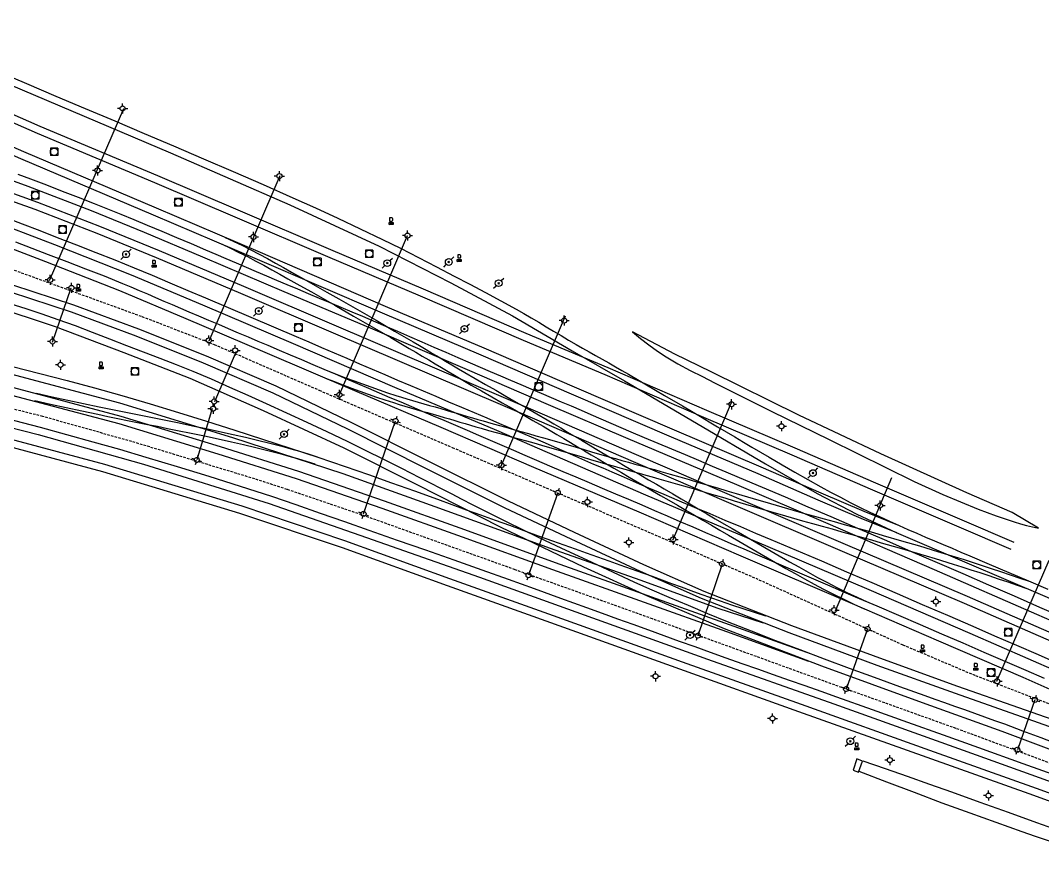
# Model space of a CAD drawing. Header units: millimetres. Extents: x 185000 to 186000, y 127999 to 129000.
# Drawn here: x 185613.8 to 185816.1, y 128711.6 to 128880.3 of the extents above; entities that cross this region are included whole.
import ezdxf

# ---------------------------------------------------------------- set-up
doc = ezdxf.new("R2010")
doc.units = ezdxf.units.MM
doc.linetypes.add('DASHED', pattern=[0.75, 0.5, -0.25])
doc.layers.get('0').update_dxf_attribs({"linetype": 'CONTINUOUS'})
for name, color, linetype in [('W0105', 7, 'CONTINUOUS'), ('W0112', 1, 'DASHED'), ('W0211', 2, 'CONTINUOUS'), ('W0214', 2, 'CONTINUOUS'), ('W0420', 7, 'CONTINUOUS'), ('W0438', 7, 'CONTINUOUS'), ('W0473', 7, 'CONTINUOUS'), ('W0610', 7, 'CONTINUOUS'), ('W0611', 7, 'CONTINUOUS'), ('W0700', 7, 'CONTINUOUS')]:
    doc.layers.add(name, color=color, linetype=linetype)

# ---------------------------------------------------------------- blocks, each defined once
blk = doc.blocks.new('T420')
for p, q in [((0.75, 0.75), (-0.75, 0.75)), ((-0.75, 0.75), (-0.75, -0.75)), ((0.75, 0.75), (0.75, -0.75)), ((0.75, -0.75), (-0.75, -0.75))]:
    blk.add_line(p, q)
blk.add_ellipse((0, 0), major_axis=(-0.53, 0.53), ratio=1, start_param=3.926991, end_param=10.210176)
blk = doc.blocks.new('T610')
for p, q in [((-0.500001, 0), (-1.000002, 0)), ((0, 0.500001), (0, 1.000002)), ((0.500001, 0), (1.000002, 0)), ((0, -0.500001), (0, -1.000002))]:
    blk.add_line(p, q)
blk.add_ellipse((0, 0), major_axis=(-0.353554, 0.353554), ratio=1, start_param=3.926990817, end_param=10.2101761242)
blk = doc.blocks.new('T473')
for p, q in [((-0.166667, 0.166667), (0.166667, -0.166667)), ((-0.166667, -0.166667), (0.166667, 0.166667)), ((0.500001, 0.500001), (1.000002, 1.000002)), ((-1.000002, -1.000002), (-0.500001, -0.500001))]:
    blk.add_line(p, q)
blk.add_ellipse((0, 0), major_axis=(0.471405, 0.471405), ratio=1, start_param=5.4977871438, end_param=11.780972451)
blk = doc.blocks.new('T438')
for p, q in [((-0.4, 0.2), (0.4, 0.2)), ((-0.4, -0.2), (-0.4, 0.2)), ((0.15, 1.1), (-0.3, 1.1)), ((-0.3, 1.1), (-0.3, 0.5)), ((-0.3, 0.5), (0.15, 0.5)), ((0.3, 0.65), (0.3, 0.95)), ((0.4, 0.2), (0.4, -0.2))]:
    blk.add_line(p, q)
at = {"flags": 128}
for points in [[(-0.4, -0.2), (0.4, 0.2)], [(0.4, -0.2), (-0.4, -0.2)]]:
    blk.add_lwpolyline(points, dxfattribs=at)
for centre, major_axis, start_param, end_param in [((0.15, 0.95), (0.106, -0.106), 0.785398, 2.356194), ((0.15, 0.65), (0.106, 0.106), 3.926991, 5.497787)]:
    blk.add_ellipse(centre, major_axis=major_axis, ratio=1, start_param=start_param, end_param=end_param)
blk = doc.blocks.new('croix')
for p, q in [((-3, 0), (3, 0)), ((0, -3), (0, 3))]:
    blk.add_line(p, q)
blk = doc.blocks.new('T818')
at = {"color": 16, "linetype": 'Continuous', "xscale": 0.0001666666666666667, "yscale": 0.0001666666666666667}
blk.add_blockref('croix', (0, 0), dxfattribs=at)

msp = doc.modelspace()

# ---------------------------------------------------------------- linework, layer by layer
at = {"layer": 'W0105'}
msp.add_lwpolyline([(185779.38, 128734.12), (185778.59, 128731.92), (185779.68, 128731.52), (185780.48, 128733.72)], close=True, dxfattribs=at)
at = {"layer": 'W0112'}
for points in [[(185591.05, 128836.98), (185611.86, 128831.16), (185637.85, 128821.73), (185652.12, 128816.21), (185672.92, 128807.13), (185699.26, 128795.79), (185724.9, 128784.77), (185759.96, 128769.62), (185788.44, 128756.73), (185802.83, 128750.64), (185817.42, 128745.07), (185823.29, 128741.96)], [(185822.11, 128731.63), (185798.98, 128740.16), (185772.15, 128749.79), (185738.93, 128761.85), (185711.72, 128771.59), (185681.34, 128782.46), (185666.58, 128787.48), (185660.19, 128789.57), (185635.85, 128796.96), (185618.24, 128801.93), (185603.41, 128805.63), (185581.82, 128810.84), (185567.55, 128813.69)]]:
    msp.add_lwpolyline(points, dxfattribs=at)
at = {"layer": 'W0211'}
for points in [[(185734.94, 128818.71), (185736.54, 128817.38), (185738.19, 128816.11), (185739.88, 128814.89), (185741.62, 128813.74), (185743.95, 128812.35), (185746.35, 128811.06), (185748.77, 128809.83), (185751.18, 128808.6), (185756.83, 128805.74), (185762.5, 128802.94), (185768.19, 128800.17), (185773.88, 128797.4), (185779.47, 128794.62), (185785.06, 128791.81), (185790.68, 128789.06), (185796.37, 128786.48), (185799.86, 128785), (185803.38, 128783.6), (185806.93, 128782.28), (185810.52, 128781.07), (185811.71, 128780.7), (185812.91, 128780.37), (185814.11, 128780.07), (185815.33, 128779.81)], [(185836.04, 128713.87), (185832.17, 128715.27), (185828.3, 128716.68), (185824.43, 128718.08), (185820.56, 128719.48), (185814.96, 128721.5), (185809.36, 128723.52), (185803.75, 128725.53), (185798.14, 128727.54), (185793.77, 128729.08), (185789.39, 128730.62), (185785.01, 128732.16), (185780.63, 128733.68)]]:
    msp.add_lwpolyline(points, dxfattribs=at)
at = {"layer": 'W0214'}
for points in [[(185815.33, 128779.81), (185810.07, 128782.91), (185801.12, 128786.8), (185784.13, 128794.54), (185767.89, 128802.16), (185750.53, 128810.79), (185743.35, 128814.26), (185734.94, 128818.71)], [(185779.74, 128731.69), (185785.22, 128729.59), (185790.7, 128727.52), (185796.2, 128725.47), (185801.7, 128723.45), (185804.28, 128722.52), (185806.86, 128721.6), (185809.45, 128720.68), (185812.03, 128719.78), (185814.62, 128718.87), (185817.2, 128717.96), (185819.79, 128717.05), (185822.37, 128716.13), (185825.44, 128715.02), (185828.52, 128713.9), (185831.59, 128712.77), (185834.65, 128711.63)]]:
    msp.add_lwpolyline(points, dxfattribs=at)
at = {"layer": 'W0611'}
for points in [[(185619.53, 128828.88), (185634.26, 128862.9)], [(185665.12, 128849.57), (185651.06, 128816.84)], [(185676.79, 128805.95), (185690.41, 128837.79)], [(185620.13, 128816.66), (185623.83, 128827.39)], [(185721.6, 128821.82), (185708.85, 128791.87)], [(185656.53, 128814.82), (185652.2, 128804.85)], [(185651.73, 128803.5), (185648.7, 128793.33)], [(185742.93, 128777.43), (185754.54, 128804.68)], [(185681.72, 128782.64), (185688.04, 128801.04)], [(185786.22, 128789.8), (185775.06, 128763.4)], [(185720.16, 128786.81), (185714.37, 128770.49)], [(185817.34, 128773.41), (185806.99, 128749.47)], [(185752.66, 128772.72), (185747.87, 128758.53)], [(185781.47, 128759.86), (185777.22, 128747.97)], [(185814.6, 128745.82), (185811.12, 128735.93)]]:
    msp.add_lwpolyline(points, dxfattribs=at)
at = {"layer": 'W0700'}
for points in [[(185582.31, 128880.34), (185596.99, 128873.89), (185643.48, 128854.12), (185667.11, 128843.86), (185684.81, 128835.65), (185698.98, 128828.41), (185711.19, 128821.84), (185723.02, 128814.91), (185733.39, 128808.99), (185747.64, 128800.61), (185761.24, 128792.57), (185771.48, 128786.69), (185779.36, 128782.58), (185787.11, 128778.98), (185801.12, 128772.97), (185816.55, 128766.35), (185830.57, 128760.18), (185837.74, 128757.01)], [(185609.19, 128870.29), (185615.01, 128867.83), (185620.82, 128865.37), (185626.64, 128862.92), (185632.46, 128860.45), (185638.27, 128857.98), (185644.07, 128855.5), (185650, 128852.96), (185655.92, 128850.41), (185661.83, 128847.84), (185667.72, 128845.22), (185672.18, 128843.21), (185676.63, 128841.18), (185681.06, 128839.11), (185685.47, 128836.99), (185689.05, 128835.23), (185692.6, 128833.42), (185696.14, 128831.58), (185699.68, 128829.74), (185702.75, 128828.12), (185705.82, 128826.49), (185708.88, 128824.83), (185711.93, 128823.15), (185713.42, 128822.3), (185714.9, 128821.44), (185716.38, 128820.57), (185717.86, 128819.7), (185719.33, 128818.82), (185720.81, 128817.94), (185722.28, 128817.07), (185723.77, 128816.21), (185725.06, 128815.47), (185726.36, 128814.73), (185727.65, 128813.99), (185728.95, 128813.25), (185730.25, 128812.52), (185731.55, 128811.78), (185732.85, 128811.04), (185734.14, 128810.29), (185737.71, 128808.21), (185741.28, 128806.11), (185744.84, 128804.01), (185748.4, 128801.9), (185750.1, 128800.9), (185751.8, 128799.89), (185753.5, 128798.88), (185755.19, 128797.88), (185756.89, 128796.87), (185758.59, 128795.86), (185760.3, 128794.86), (185762, 128793.87), (185764.54, 128792.38), (185767.08, 128790.9), (185769.64, 128789.44), (185772.21, 128788.01), (185774.14, 128786.96), (185776.09, 128785.93), (185778.05, 128784.91), (185780.02, 128783.93), (185781.93, 128783), (185783.86, 128782.1), (185785.79, 128781.22), (185787.72, 128780.34), (185789.46, 128779.57), (185791.21, 128778.81), (185792.96, 128778.06), (185794.71, 128777.32), (185796.46, 128776.58), (185798.21, 128775.84), (185799.96, 128775.09), (185801.71, 128774.35), (185805.57, 128772.69), (185809.44, 128771.04), (185813.3, 128769.39), (185817.15, 128767.72)], [(185595.88, 128868.96), (185617.67, 128859.43), (185640.95, 128849.62), (185657.29, 128842.66), (185675.19, 128834.98), (185693.48, 128827.18), (185713.86, 128818.4), (185730.07, 128811.64), (185749.62, 128803.17), (185767.05, 128795.71), (185783.01, 128788.77), (185800.1, 128781.49), (185810.42, 128777.02)], [(185595.29, 128867.58), (185617.08, 128858.05), (185640.36, 128848.24), (185656.7, 128841.28), (185674.6, 128833.6), (185692.89, 128825.8), (185713.28, 128817.02), (185729.48, 128810.26), (185749.02, 128801.8), (185766.45, 128794.33), (185782.42, 128787.39), (185799.51, 128780.11), (185809.82, 128775.65)], [(185591.5, 128864.34), (185614.4, 128854.4), (185640.66, 128843.24), (185660.78, 128834.63), (185686, 128823.8), (185705.52, 128815.49), (185723.4, 128807.81), (185743.22, 128799.29), (185760.36, 128791.99), (185772.25, 128786.82), (185780.71, 128783.17), (185787.75, 128780.33)], [(185590.9, 128862.97), (185613.81, 128853.02), (185640.08, 128841.86), (185660.19, 128833.25), (185685.41, 128822.42), (185704.93, 128814.11), (185722.8, 128806.43), (185742.63, 128797.91), (185759.77, 128790.61), (185771.65, 128785.45), (185780.13, 128781.79), (185787.2, 128778.94)], [(185593.58, 128855.07), (185605.26, 128851.18), (185615.26, 128847.55), (185627.82, 128842.73), (185638.32, 128838.44), (185649.86, 128833.53), (185665.91, 128826.7), (185683.05, 128819.48), (185702.19, 128811.2), (185718.27, 128804.33), (185734.01, 128797.54), (185755.5, 128788.47), (185773.62, 128780.73), (185794.67, 128771.63), (185814.92, 128762.82), (185824, 128758.85), (185834.6, 128754.03)], [(185595.62, 128850.31), (185604.93, 128847.16), (185616.66, 128842.96), (185628.93, 128838.22), (185640.67, 128833.43), (185657.34, 128826.32), (185675.68, 128818.5), (185694.69, 128810.36), (185716.44, 128801.07), (185735.1, 128792.99), (185754.88, 128784.48), (185775.99, 128775.48), (185800.61, 128764.96), (185818.87, 128757.01), (185830.95, 128751.69), (185840.86, 128747.07)], [(185596.09, 128851.73), (185605.42, 128848.57), (185617.18, 128844.37), (185629.48, 128839.62), (185641.24, 128834.81), (185657.93, 128827.7), (185676.27, 128819.88), (185695.28, 128811.73), (185717.04, 128802.45), (185735.69, 128794.37), (185755.47, 128785.86), (185776.58, 128776.85), (185801.21, 128766.34), (185819.47, 128758.38), (185831.57, 128753.06), (185841.51, 128748.41)], [(185613.29, 128849.88), (185615.79, 128848.95), (185618.94, 128847.77), (185622.09, 128846.57), (185625.23, 128845.35), (185628.37, 128844.12), (185631.01, 128843.07), (185633.64, 128842), (185636.27, 128840.91), (185638.89, 128839.82), (185641.79, 128838.61), (185644.68, 128837.38), (185647.56, 128836.15), (185650.45, 128834.91), (185652.46, 128834.06), (185654.46, 128833.21), (185656.47, 128832.35), (185658.47, 128831.5), (185660.48, 128830.64), (185662.49, 128829.79), (185664.49, 128828.94), (185666.5, 128828.09), (185668.64, 128827.18), (185670.78, 128826.28), (185672.93, 128825.38), (185675.07, 128824.48), (185677.22, 128823.57), (185679.36, 128822.67), (185681.5, 128821.77), (185683.64, 128820.85), (185686.04, 128819.83), (185688.43, 128818.8), (185690.82, 128817.76), (185693.22, 128816.72), (185695.61, 128815.68), (185698, 128814.65), (185700.39, 128813.61), (185702.79, 128812.58), (185704.79, 128811.72), (185706.8, 128810.86), (185708.81, 128810), (185710.82, 128809.14), (185712.83, 128808.29), (185714.84, 128807.43), (185716.85, 128806.57), (185718.86, 128805.71), (185720.83, 128804.86), (185722.79, 128804.01), (185724.76, 128803.16), (185726.73, 128802.31), (185728.69, 128801.45), (185730.66, 128800.61), (185732.63, 128799.76), (185734.6, 128798.92), (185737.28, 128797.77), (185739.97, 128796.64), (185742.65, 128795.51), (185745.34, 128794.38), (185748.03, 128793.25), (185750.72, 128792.12), (185753.4, 128790.99), (185756.09, 128789.85), (185760.62, 128787.92), (185765.15, 128785.99), (185769.68, 128784.05), (185774.21, 128782.11), (185779.48, 128779.84), (185784.74, 128777.56), (185790, 128775.29), (185795.26, 128773.01), (185800.33, 128770.81), (185805.39, 128768.61), (185810.46, 128766.41), (185815.52, 128764.2), (185817.79, 128763.21)], [(185594.82, 128845.33), (185606.68, 128841.29), (185620.54, 128835.99), (185635.72, 128830), (185649.84, 128824.02), (185667.78, 128816.38), (185687.87, 128807.75), (185708.03, 128799.19), (185723.04, 128792.71), (185737.5, 128786.43), (185761.76, 128776.2), (185781.7, 128767.65), (185801.71, 128759.02), (185818.92, 128751.51), (185833.8, 128744.74)], [(185595.27, 128841.34), (185605.83, 128837.54), (185618.78, 128832.63), (185633.43, 128826.88), (185646.52, 128821.3), (185662.18, 128814.64), (185679.94, 128807.07), (185697.01, 128799.79), (185715.35, 128791.9), (185736.18, 128783.04), (185756.36, 128774.32), (185778.43, 128764.87), (185795.53, 128757.51), (185812.22, 128750.31), (185826.46, 128743.98), (185835.26, 128739.91)], [(185610.68, 128841.41), (185614.15, 128840.08), (185617.62, 128838.74), (185621.09, 128837.39), (185624.9, 128835.91), (185628.7, 128834.42), (185632.5, 128832.92), (185636.29, 128831.39), (185639.84, 128829.92), (185643.37, 128828.42), (185646.9, 128826.9), (185650.43, 128825.4), (185654.91, 128823.49), (185659.4, 128821.59), (185663.89, 128819.68), (185668.37, 128817.76), (185670.88, 128816.69), (185673.39, 128815.61), (185675.91, 128814.53), (185678.42, 128813.45), (185680.93, 128812.37), (185683.44, 128811.29), (185685.95, 128810.21), (185688.46, 128809.13), (185690.98, 128808.06), (185693.5, 128806.99), (185696.02, 128805.92), (185698.54, 128804.85), (185701.07, 128803.78), (185703.59, 128802.72), (185706.11, 128801.64), (185708.62, 128800.57), (185712.38, 128798.96), (185716.13, 128797.34), (185719.89, 128795.72), (185723.64, 128794.09), (185725.45, 128793.31), (185727.25, 128792.52), (185729.06, 128791.73), (185730.86, 128790.94), (185732.67, 128790.15), (185734.47, 128789.37), (185736.28, 128788.59), (185738.09, 128787.81), (185741.12, 128786.52), (185744.15, 128785.23), (185747.18, 128783.96), (185750.22, 128782.69), (185753.25, 128781.41), (185756.29, 128780.14), (185759.32, 128778.86), (185762.35, 128777.58), (185767.34, 128775.45), (185772.33, 128773.32), (185777.31, 128771.17), (185782.29, 128769.03), (185787.3, 128766.88), (185792.3, 128764.72), (185797.31, 128762.56), (185802.3, 128760.4), (185806.61, 128758.53), (185810.92, 128756.66), (185815.23, 128754.78), (185819.53, 128752.88)], [(185612.84, 128836.51), (185616.08, 128835.28), (185619.32, 128834.03), (185623, 128832.62), (185626.67, 128831.19), (185630.34, 128829.75), (185633.99, 128828.27), (185635.64, 128827.59), (185637.29, 128826.9), (185638.93, 128826.2), (185640.56, 128825.5), (185642.2, 128824.79), (185643.84, 128824.08), (185645.47, 128823.38), (185647.11, 128822.68), (185649.07, 128821.85), (185651.03, 128821.01), (185652.98, 128820.18), (185654.94, 128819.35), (185656.9, 128818.52), (185658.85, 128817.68), (185660.81, 128816.85), (185662.76, 128816.02), (185664.99, 128815.07), (185667.21, 128814.13), (185669.43, 128813.18), (185671.65, 128812.23), (185673.87, 128811.29), (185676.09, 128810.34), (185678.31, 128809.39), (185680.53, 128808.45), (185682.66, 128807.54), (185684.8, 128806.63), (185686.93, 128805.72), (185689.07, 128804.81), (185691.2, 128803.9), (185693.34, 128802.99), (185695.47, 128802.08), (185697.6, 128801.17), (185699.9, 128800.19), (185702.19, 128799.2), (185704.48, 128798.21), (185706.77, 128797.23), (185709.06, 128796.24), (185711.36, 128795.25), (185713.65, 128794.26), (185715.94, 128793.28), (185718.54, 128792.17), (185721.15, 128791.06), (185723.75, 128789.96), (185726.36, 128788.85), (185728.96, 128787.75), (185731.56, 128786.64), (185734.17, 128785.53), (185736.77, 128784.42), (185739.29, 128783.34), (185741.82, 128782.25), (185744.34, 128781.16), (185746.86, 128780.06), (185749.38, 128778.97), (185751.91, 128777.88), (185754.43, 128776.79), (185756.95, 128775.7), (185759.71, 128774.52), (185762.47, 128773.33), (185765.23, 128772.15), (185767.99, 128770.97), (185770.75, 128769.79), (185773.51, 128768.61), (185776.26, 128767.43), (185779.02, 128766.25), (185783.3, 128764.41), (185787.57, 128762.57), (185791.85, 128760.73), (185796.12, 128758.88), (185800.3, 128757.09), (185804.48, 128755.3), (185808.66, 128753.5), (185812.83, 128751.69), (185816.4, 128750.12)], [(185653.7, 128836.03), (185655.38, 128835.23), (185657.05, 128834.41), (185658.71, 128833.57), (185660.37, 128832.71), (185661.97, 128831.86), (185663.56, 128830.97), (185665.15, 128830.08), (185666.73, 128829.19), (185669.07, 128827.89), (185671.4, 128826.58), (185673.73, 128825.26), (185676.06, 128823.94), (185679.75, 128821.82), (185683.43, 128819.7), (185687.1, 128817.56), (185690.77, 128815.41), (185692.06, 128814.66), (185693.34, 128813.9), (185694.62, 128813.14), (185695.89, 128812.37), (185697.17, 128811.61), (185698.45, 128810.85), (185699.73, 128810.09), (185701.02, 128809.34), (185703.04, 128808.16), (185705.07, 128806.99), (185707.11, 128805.82), (185709.14, 128804.66), (185711.18, 128803.49), (185713.21, 128802.33), (185715.24, 128801.16), (185717.27, 128799.98), (185718.63, 128799.18), (185719.99, 128798.37), (185721.35, 128797.56), (185722.7, 128796.75), (185724.06, 128795.94), (185725.42, 128795.13), (185726.77, 128794.32), (185728.14, 128793.52), (185729.67, 128792.61), (185731.22, 128791.71), (185732.76, 128790.81), (185734.3, 128789.91), (185735.84, 128789.01), (185737.39, 128788.11), (185738.93, 128787.21), (185740.47, 128786.31), (185742.15, 128785.33), (185743.83, 128784.34), (185745.51, 128783.35), (185747.19, 128782.36), (185748.87, 128781.37), (185750.55, 128780.39), (185752.24, 128779.4), (185753.92, 128778.42), (185756.76, 128776.77), (185759.6, 128775.12), (185762.44, 128773.48), (185765.3, 128771.86), (185767.15, 128770.82), (185769, 128769.78), (185770.87, 128768.76), (185772.75, 128767.76), (185774.74, 128766.75), (185776.75, 128765.76), (185778.76, 128764.79), (185780.79, 128763.85)], [(185654.34, 128837.39), (185656.03, 128836.58), (185657.72, 128835.75), (185659.4, 128834.91), (185661.06, 128834.04), (185662.68, 128833.18), (185664.27, 128832.29), (185665.87, 128831.4), (185667.46, 128830.5), (185669.8, 128829.19), (185672.14, 128827.88), (185674.47, 128826.57), (185676.8, 128825.24), (185680.49, 128823.12), (185684.18, 128820.99), (185687.86, 128818.85), (185691.53, 128816.71), (185692.81, 128815.95), (185694.09, 128815.19), (185695.37, 128814.43), (185696.65, 128813.67), (185697.93, 128812.9), (185699.21, 128812.14), (185700.49, 128811.39), (185701.77, 128810.63), (185703.8, 128809.45), (185705.83, 128808.28), (185707.87, 128807.12), (185709.9, 128805.95), (185711.94, 128804.79), (185713.97, 128803.62), (185716, 128802.45), (185718.03, 128801.27), (185719.39, 128800.47), (185720.75, 128799.66), (185722.11, 128798.85), (185723.46, 128798.04), (185724.82, 128797.23), (185726.18, 128796.42), (185727.54, 128795.61), (185728.9, 128794.81), (185730.44, 128793.9), (185731.98, 128793), (185733.52, 128792.1), (185735.06, 128791.2), (185736.6, 128790.3), (185738.14, 128789.41), (185739.69, 128788.51), (185741.23, 128787.61), (185742.91, 128786.62), (185744.59, 128785.63), (185746.27, 128784.65), (185747.95, 128783.66), (185749.63, 128782.67), (185751.31, 128781.68), (185752.99, 128780.7), (185754.67, 128779.72), (185757.51, 128778.07), (185760.34, 128776.42), (185763.18, 128774.79), (185766.03, 128773.17), (185767.87, 128772.13), (185769.72, 128771.1), (185771.57, 128770.08), (185773.44, 128769.1), (185775.41, 128768.09), (185777.4, 128767.11), (185779.4, 128766.15), (185781.41, 128765.22)], [(185591.87, 128834.3), (185608.14, 128829.33), (185624.32, 128824.03), (185637.16, 128819.31), (185650.56, 128813.94), (185664.35, 128807.97), (185679.19, 128800.83), (185694.67, 128793.04), (185710.31, 128785.22), (185723.38, 128779.05), (185737.09, 128772.65), (185749.08, 128767.36), (185766.39, 128760.54), (185783.81, 128754.12), (185799.29, 128748.53)], [(185591.45, 128832.86), (185607.69, 128827.9), (185623.82, 128822.62), (185636.62, 128817.91), (185649.98, 128812.55), (185663.73, 128806.61), (185678.53, 128799.49), (185694, 128791.7), (185709.65, 128783.87), (185722.74, 128777.7), (185736.47, 128771.29), (185748.51, 128765.97), (185765.86, 128759.14), (185783.29, 128752.71), (185798.79, 128747.12)], [(185595.08, 128827.98), (185608.1, 128823.92), (185620.67, 128819.74), (185634.27, 128814.6), (185647.31, 128809.53), (185661.83, 128803.13), (185677.79, 128795.71), (185692.1, 128788.51), (185708.87, 128780), (185725.25, 128772.16), (185737.73, 128766.46), (185753.11, 128759.97), (185772.33, 128752.56), (185792.28, 128745.29), (185808.03, 128739.65), (185822.41, 128734.23)], [(185611.72, 128824.32), (185614.88, 128823.29), (185618.03, 128822.24), (185621.17, 128821.15), (185624.6, 128819.91), (185628, 128818.62), (185631.4, 128817.31), (185634.8, 128816), (185638.08, 128814.75), (185641.36, 128813.5), (185644.63, 128812.23), (185647.89, 128810.91), (185651.55, 128809.36), (185655.2, 128807.76), (185658.83, 128806.14), (185662.45, 128804.5), (185666.47, 128802.67), (185670.47, 128800.83), (185674.46, 128798.96), (185678.44, 128797.06), (185682.04, 128795.29), (185685.63, 128793.49), (185689.2, 128791.67), (185692.78, 128789.85), (185694.87, 128788.79), (185696.97, 128787.72), (185699.06, 128786.65), (185701.15, 128785.58), (185703.24, 128784.51), (185705.33, 128783.45), (185707.43, 128782.39), (185709.53, 128781.35), (185713.6, 128779.36), (185717.69, 128777.39), (185721.78, 128775.45), (185725.88, 128773.52), (185728.98, 128772.08), (185732.09, 128770.64), (185735.21, 128769.22), (185738.33, 128767.83), (185742.15, 128766.17), (185745.98, 128764.54), (185749.82, 128762.93), (185753.68, 128761.36), (185758.45, 128759.46), (185763.24, 128757.6), (185768.04, 128755.77), (185772.85, 128753.96), (185777.83, 128752.12), (185782.81, 128750.3), (185787.8, 128748.5), (185792.79, 128746.7), (185794.76, 128745.99), (185796.73, 128745.29), (185798.7, 128744.59), (185800.67, 128743.89), (185802.64, 128743.19), (185804.61, 128742.48), (185806.58, 128741.77), (185808.55, 128741.05), (185812.15, 128739.72), (185815.76, 128738.37), (185819.36, 128737.01)], [(185593.57, 128814.88), (185611.85, 128810.38), (185633.43, 128804.64), (185655.76, 128797.77), (185677.61, 128790.63), (185695.82, 128784.12), (185718.64, 128775.89), (185736.4, 128769.58), (185751.81, 128763.99), (185760.8, 128761.05)], [(185594.38, 128811.98), (185612.43, 128807.64), (185633.7, 128802.01), (185653.32, 128795.99), (185668.83, 128791.1), (185685.79, 128785.22), (185701.72, 128779.53), (185719.62, 128773.05), (185737.78, 128766.58), (185754.05, 128760.75), (185770.29, 128754.91)], [(185612.22, 128811.84), (185617.64, 128810.44), (185623.05, 128809.04), (185628.46, 128807.59), (185633.85, 128806.08), (185639.46, 128804.43), (185645.06, 128802.72), (185650.64, 128800.97), (185656.22, 128799.2), (185661.7, 128797.45), (185667.18, 128795.68), (185672.65, 128793.89), (185678.1, 128792.05), (185682.67, 128790.45), (185687.22, 128788.82), (185691.77, 128787.18), (185696.32, 128785.53), (185699.18, 128784.51), (185702.03, 128783.48), (185704.88, 128782.45), (185707.73, 128781.42), (185710.58, 128780.39), (185713.44, 128779.36), (185716.29, 128778.33), (185719.14, 128777.3), (185721.36, 128776.51), (185723.58, 128775.72), (185725.8, 128774.93), (185728.02, 128774.15), (185730.24, 128773.36), (185732.47, 128772.57), (185734.69, 128771.78), (185736.9, 128770.99), (185738.83, 128770.29), (185740.75, 128769.59), (185742.67, 128768.88), (185744.59, 128768.17), (185746.51, 128767.47), (185748.44, 128766.77), (185750.36, 128766.08), (185752.3, 128765.41), (185754.52, 128764.65), (185756.76, 128763.91), (185759, 128763.19), (185761.24, 128762.49)], [(185594.02, 128810.52), (185612.06, 128806.18), (185633.29, 128800.57), (185652.87, 128794.55), (185668.36, 128789.68), (185685.3, 128783.81), (185701.22, 128778.12), (185719.11, 128771.63), (185737.27, 128765.17), (185753.55, 128759.34), (185769.78, 128753.5)], [(185674.29, 128809.48), (185675.96, 128808.83), (185677.63, 128808.19), (185679.31, 128807.56), (185680.99, 128806.95), (185682.64, 128806.36), (185684.29, 128805.78), (185685.95, 128805.21), (185687.62, 128804.67), (185688.74, 128804.32), (185689.86, 128803.98), (185690.98, 128803.65), (185692.11, 128803.33), (185693.23, 128803.01), (185694.36, 128802.7), (185695.49, 128802.38), (185696.61, 128802.05), (185697.66, 128801.75), (185698.7, 128801.44), (185699.75, 128801.13), (185700.8, 128800.82), (185701.84, 128800.51), (185702.89, 128800.21), (185703.94, 128799.9), (185704.98, 128799.6), (185706.47, 128799.18), (185707.96, 128798.76), (185709.46, 128798.35), (185710.95, 128797.93), (185712.44, 128797.52), (185713.94, 128797.11), (185715.43, 128796.69), (185716.92, 128796.27), (185718.54, 128795.8), (185720.15, 128795.33), (185721.77, 128794.86), (185723.39, 128794.39), (185725, 128793.92), (185726.62, 128793.44), (185728.23, 128792.98), (185729.85, 128792.51), (185731.14, 128792.14), (185732.43, 128791.78), (185733.71, 128791.42), (185735, 128791.06), (185736.29, 128790.7), (185737.58, 128790.34), (185738.86, 128789.98), (185740.15, 128789.61), (185742.02, 128789.07), (185743.88, 128788.53), (185745.74, 128787.98), (185747.61, 128787.44), (185749.47, 128786.89), (185751.33, 128786.34), (185753.19, 128785.79), (185755.06, 128785.25), (185758.44, 128784.26), (185761.83, 128783.27), (185765.22, 128782.28), (185768.61, 128781.3), (185770.55, 128780.75), (185772.5, 128780.21), (185774.45, 128779.66), (185776.4, 128779.12), (185778.34, 128778.58), (185780.29, 128778.04), (185782.23, 128777.49), (185784.18, 128776.93), (185787.74, 128775.9), (185791.3, 128774.86), (185794.85, 128773.8), (185798.4, 128772.71), (185800.16, 128772.16), (185801.93, 128771.59), (185803.69, 128771.02), (185805.45, 128770.44), (185807.33, 128769.81), (185809.22, 128769.17), (185811.1, 128768.53), (185812.98, 128767.88)], [(185674.84, 128810.87), (185676.5, 128810.23), (185678.16, 128809.59), (185679.83, 128808.97), (185681.5, 128808.36), (185683.14, 128807.78), (185684.77, 128807.2), (185686.42, 128806.64), (185688.07, 128806.1), (185689.19, 128805.75), (185690.3, 128805.41), (185691.42, 128805.09), (185692.54, 128804.77), (185693.67, 128804.45), (185694.79, 128804.13), (185695.91, 128803.82), (185697.03, 128803.49), (185698.08, 128803.19), (185699.12, 128802.88), (185700.17, 128802.57), (185701.21, 128802.26), (185702.26, 128801.95), (185703.3, 128801.65), (185704.35, 128801.34), (185705.4, 128801.04), (185706.89, 128800.62), (185708.38, 128800.2), (185709.87, 128799.79), (185711.36, 128799.37), (185712.85, 128798.96), (185714.35, 128798.55), (185715.84, 128798.13), (185717.33, 128797.71), (185718.95, 128797.25), (185720.57, 128796.78), (185722.18, 128796.31), (185723.8, 128795.83), (185725.41, 128795.36), (185727.03, 128794.89), (185728.65, 128794.42), (185730.27, 128793.95), (185731.55, 128793.59), (185732.84, 128793.22), (185734.13, 128792.86), (185735.42, 128792.5), (185736.7, 128792.14), (185737.99, 128791.78), (185739.28, 128791.42), (185740.56, 128791.05), (185742.43, 128790.51), (185744.3, 128789.97), (185746.16, 128789.42), (185748.02, 128788.88), (185749.89, 128788.33), (185751.75, 128787.78), (185753.61, 128787.23), (185755.48, 128786.69), (185758.86, 128785.7), (185762.25, 128784.71), (185765.63, 128783.72), (185769.02, 128782.75), (185770.97, 128782.19), (185772.91, 128781.65), (185774.86, 128781.11), (185776.81, 128780.57), (185778.76, 128780.02), (185780.7, 128779.48), (185782.65, 128778.93), (185784.59, 128778.37), (185788.16, 128777.34), (185791.73, 128776.29), (185795.29, 128775.23), (185798.84, 128774.15), (185800.62, 128773.59), (185802.38, 128773.02), (185804.15, 128772.45), (185805.92, 128771.86), (185807.81, 128771.23), (185809.7, 128770.6), (185811.59, 128769.95), (185813.47, 128769.3)], [(185589.86, 128805.35), (185617.3, 128798.35), (185638.16, 128792.46), (185663, 128784.71), (185682.28, 128778), (185704.63, 128770.14), (185725.37, 128762.69), (185749.8, 128753.85), (185774.81, 128745.02), (185802.95, 128734.97), (185837.81, 128722.4)], [(185616.98, 128806.53), (185620.08, 128805.83), (185623.19, 128805.15), (185626.3, 128804.48), (185629.41, 128803.83), (185631.38, 128803.42), (185633.35, 128803.02), (185635.32, 128802.62), (185637.3, 128802.23), (185639.27, 128801.84), (185641.25, 128801.45), (185643.22, 128801.05), (185645.19, 128800.65), (185647.87, 128800.1), (185650.55, 128799.55), (185653.23, 128798.98), (185655.9, 128798.39), (185658.32, 128797.83), (185660.74, 128797.26), (185663.14, 128796.66), (185665.54, 128796.03), (185667.3, 128795.55), (185669.04, 128795.04), (185670.78, 128794.51), (185672.51, 128793.96)], [(185583.19, 128804.35), (185607.97, 128798.5), (185630.44, 128792.48), (185657.64, 128784.21), (185677.96, 128777.4), (185698.75, 128769.87), (185719.21, 128762.55), (185744.78, 128753.38), (185768.31, 128744.94), (185793.74, 128735.88), (185814.81, 128728.34), (185840.3, 128719.08)], [(185616.65, 128805.07), (185619.76, 128804.37), (185622.87, 128803.69), (185625.98, 128803.02), (185629.1, 128802.36), (185631.07, 128801.95), (185633.05, 128801.55), (185635.02, 128801.15), (185636.99, 128800.76), (185638.97, 128800.37), (185640.94, 128799.98), (185642.92, 128799.58), (185644.89, 128799.18), (185647.56, 128798.63), (185650.24, 128798.08), (185652.91, 128797.52), (185655.57, 128796.93), (185657.97, 128796.37), (185660.37, 128795.8), (185662.77, 128795.21), (185665.15, 128794.58), (185666.89, 128794.1), (185668.61, 128793.6), (185670.33, 128793.08), (185672.05, 128792.53)], [(185582.86, 128802.89), (185607.6, 128797.05), (185630.02, 128791.04), (185657.18, 128782.78), (185677.46, 128775.98), (185698.24, 128768.46), (185718.71, 128761.14), (185744.28, 128751.97), (185767.8, 128743.53), (185793.23, 128734.47), (185814.3, 128726.93), (185839.78, 128717.67)], [(185610.84, 128801.61), (185617.69, 128799.79), (185622.93, 128798.37), (185628.16, 128796.92), (185633.38, 128795.43), (185638.59, 128793.9), (185644.83, 128792.02), (185651.06, 128790.11), (185657.27, 128788.15), (185663.47, 128786.13), (185668.31, 128784.5), (185673.14, 128782.82), (185677.96, 128781.12), (185682.78, 128779.42), (185688.37, 128777.46), (185693.96, 128775.5), (185699.55, 128773.53), (185705.14, 128771.55), (185710.32, 128769.7), (185715.51, 128767.84), (185720.69, 128765.97), (185725.87, 128764.1), (185728.93, 128763), (185731.98, 128761.89), (185735.04, 128760.78), (185738.09, 128759.67), (185741.14, 128758.56), (185744.2, 128757.46), (185747.25, 128756.36), (185750.31, 128755.26), (185753.43, 128754.15), (185756.56, 128753.04), (185759.68, 128751.94), (185762.81, 128750.84), (185765.94, 128749.74), (185769.06, 128748.64), (185772.19, 128747.54), (185775.31, 128746.43), (185782.35, 128743.93), (185789.39, 128741.42), (185796.43, 128738.9), (185803.46, 128736.38), (185812.18, 128733.25), (185820.89, 128730.11)], [(185798.79, 128747.12), (185822.92, 128738.65)], [(185799.29, 128748.53), (185823.41, 128740.07)]]:
    msp.add_lwpolyline(points, dxfattribs=at)

# ---------------------------------------------------------------- block references
at = {"layer": 'W0420'}
for p in [(185620.47, 128854.32), (185616.72, 128845.71), (185645.03, 128844.34), (185622.13, 128838.93), (185682.83, 128834.13), (185672.54, 128832.49), (185668.79, 128819.49), (185636.45, 128810.83), (185716.36, 128807.81), (185814.93, 128772.51), (185809.3, 128759.19), (185805.9, 128751.23)]:
    msp.add_blockref('T420', p, dxfattribs=at)
at = {"layer": 'W0438'}
for p in [(185687.18, 128840.13), (185700.64, 128832.81), (185640.25, 128831.69), (185625.28, 128826.97), (185629.76, 128811.55), (185792.37, 128755.55), (185802.9, 128751.91), (185779.34, 128736.13)]:
    msp.add_blockref('T438', p, dxfattribs=at)
at = {"layer": 'W0473'}
for p in [(185634.7, 128834.04), (185686.41, 128832.29), (185698.57, 128832.51), (185708.45, 128828.32), (185660.96, 128822.81), (185701.67, 128819.28), (185665.98, 128798.42), (185770.66, 128790.73), (185746.33, 128758.65), (185778.06, 128737.63)]:
    msp.add_blockref('T473', p, dxfattribs=at)
at = {"layer": 'W0610'}
for p in [(185634.03, 128862.91), (185629.03, 128850.64), (185665.05, 128849.52), (185659.93, 128837.47), (185690.42, 128837.75), (185619.7, 128828.97), (185623.89, 128827.39), (185721.43, 128820.92), (185620.14, 128816.77), (185651.09, 128816.99), (185656.3, 128815.02), (185621.74, 128812.15), (185652.16, 128804.9), (185676.92, 128806.22), (185754.54, 128804.34), (185651.92, 128803.46), (185764.42, 128800), (185708.99, 128792.27), (185726.01, 128785), (185783.94, 128784.31), (185734.23, 128776.99), (185742.99, 128777.59), (185794.99, 128765.28), (185774.86, 128763.6), (185739.51, 128750.49), (185807.14, 128749.5), (185762.64, 128742.14), (185785.9, 128733.9), (185805.41, 128726.88)]:
    msp.add_blockref('T610', p, dxfattribs=at)
for p, rotation in [((185688.04, 128801.04), 341.0271005235386), ((185648.7, 128793.33), 163.3787979477094), ((185720.16, 128786.81), 160.4681947951784), ((185681.72, 128782.64), 341.0271005235386), ((185752.66, 128772.72), 161.334904819718), ((185714.37, 128770.49), 160.4681947951784), ((185781.47, 128759.86), 160.3232991621258), ((185747.87, 128758.53), 161.334904819718), ((185777.22, 128747.97), 160.3232991621258), ((185814.6, 128745.82), 160.6059050692242), ((185811.12, 128735.93), 160.6059050692242)]:
    msp.add_blockref('T610', p, dxfattribs=dict(at, rotation=rotation))
at = {"layer": 'W0611'}
for p, rotation in [((185634.26, 128862.9), 336.5887052895336), ((185665.12, 128849.57), 156.7399496971053), ((185690.41, 128837.79), 336.8385604395618), ((185619.53, 128828.88), 336.5887052895336), ((185623.83, 128827.39), 340.9362248566316), ((185721.6, 128821.82), 156.9377792962256), ((185620.13, 128816.66), 340.9362248566316), ((185651.06, 128816.84), 156.7399496971053), ((185656.53, 128814.82), 156.4789545085408), ((185676.79, 128805.95), 336.8385604395618), ((185651.73, 128803.5), 163.3788525892227), ((185652.2, 128804.85), 156.4789545085408), ((185754.54, 128804.68), 336.9164997281808), ((185708.85, 128791.87), 156.9377792962256), ((185786.22, 128789.8), 157.0780987025343), ((185742.93, 128777.43), 336.9164997281808), ((185775.06, 128763.4), 157.0780987025343), ((185806.99, 128749.47), 156.6242599529436)]:
    msp.add_blockref('T818', p, dxfattribs=dict(at, rotation=rotation))

doc.saveas('drawing.dxf')
